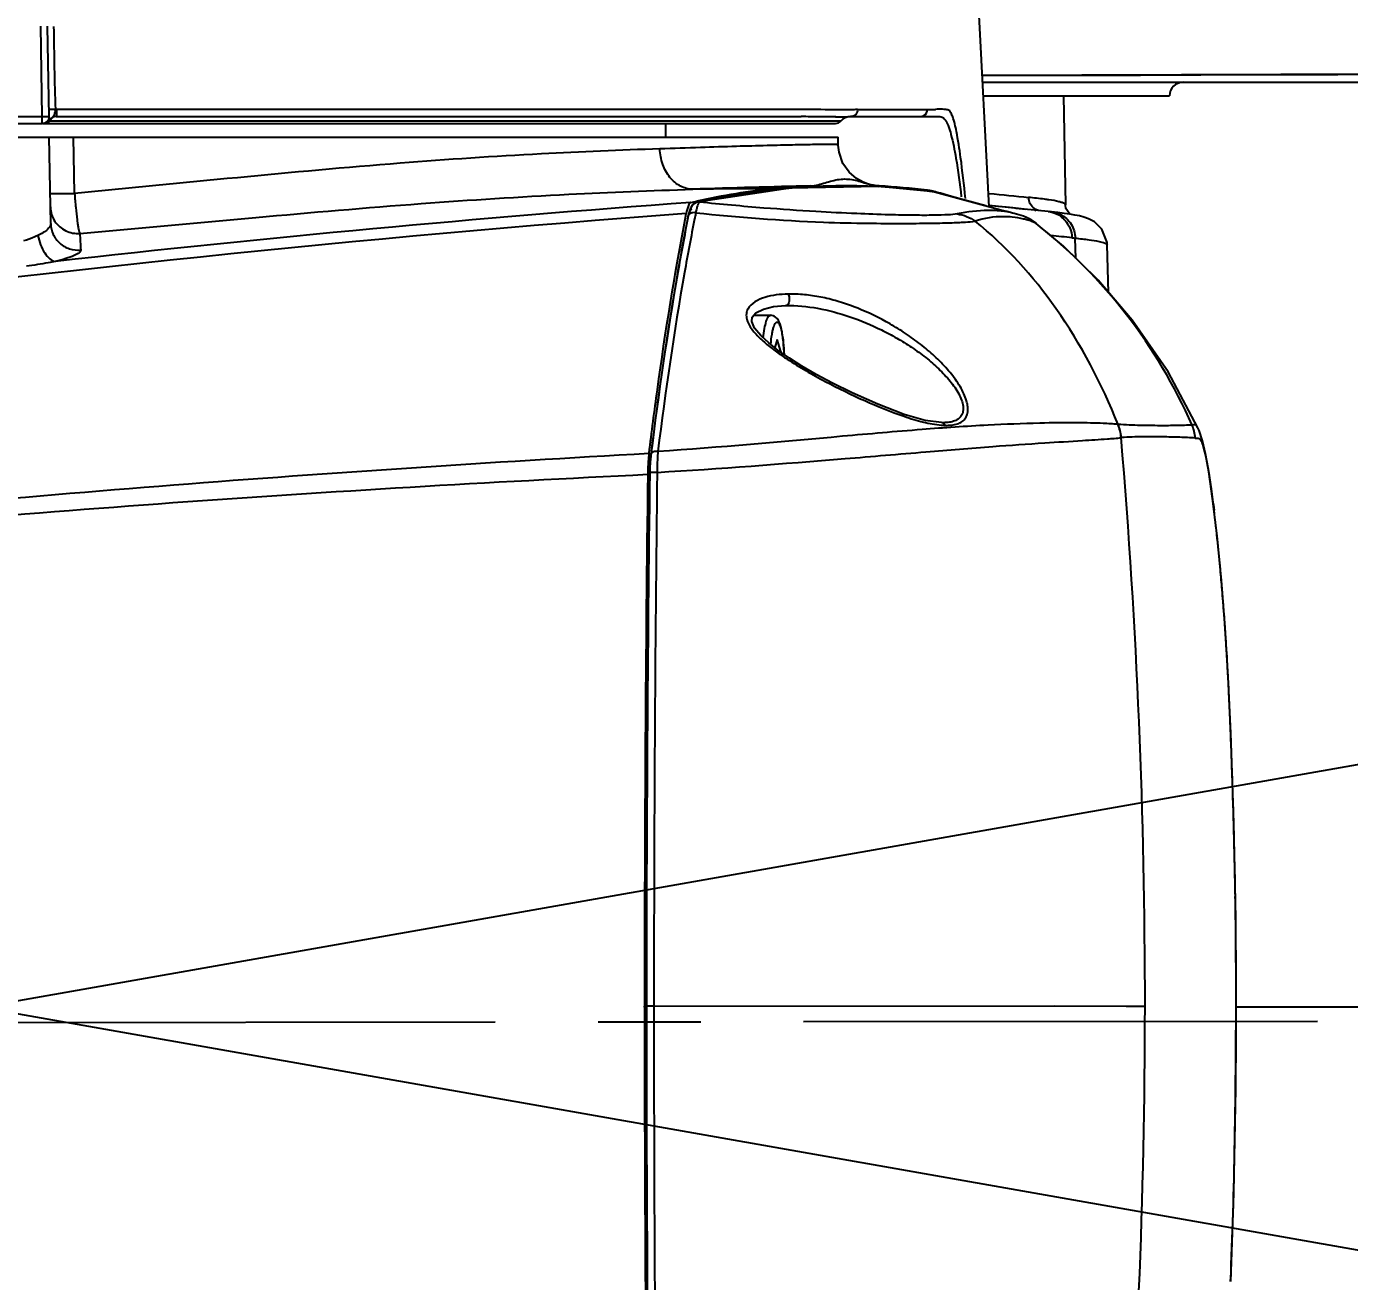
# Model space of a CAD drawing. Header units: millimetres. Extents: x 5828 to 6704, y 123 to 421.
# Drawn here: x 6580.433 to 6585.261, y 235.25 to 239.829 of the extents above; entities that cross this region are included whole.
import ezdxf

# ---------------------------------------------------------------- set-up
doc = ezdxf.new("R2010")
doc.units = ezdxf.units.MM
doc.linetypes.add('CENTER', pattern=[0.6, 0.375, -0.075, 0.075, -0.075])
for name, color, linetype in [('中心线', 7, 'Continuous'), ('外形图', 7, 'Continuous'), ('尺寸标注', 7, 'Continuous'), ('运动范围', 7, 'Continuous')]:
    doc.layers.add(name, color=color, linetype=linetype)
doc.styles.add('微软雅黑', font='msyh.ttc', dxfattribs={"height": 1.5})
doc.dimstyles.new('尺寸标注_1_20比例', dxfattribs={"dimtxt": 1.5, "dimasz": 1.25, "dimexe": 0.5, "dimexo": 0.4, "dimgap": 0.5, "dimtad": 1, "dimdec": 1, "dimlfac": 20, "dimdsep": 46, "dimtxsty": '微软雅黑', "dimcen": 0.09, "dimadec": 0, "dimazin": 0, "dimtp": 0.01, "dimtm": 0.01, "dimtfac": 1, "dimtdec": 1, "dimtofl": 0, "dimtmove": 0, "dimatfit": 3, "dimfxl": 1, "dimtolj": 1, "dimarcsym": 0})

# ---------------------------------------------------------------- blocks, each defined once
blk = doc.blocks.new('*D1116')
at = {"layer": 'Defpoints', "color": 0}
for p in [(6584.311, 246.3126), (6624.6766, 244.0809), (6580.2667, 236.2503), (6631.9232, 236.2503), (6532.269, 236.1435)]:
    blk.add_point(p, dxfattribs=at)
at = {"layer": '尺寸标注', "color": 0, "lineweight": -2}
blk.add_arc((6579.9508, 236.1946), 11.0175, 16.50404, 173.55736, dxfattribs=at)
at = {"layer": '尺寸标注', "color": 0}
for points in [[(6590.3116, 239.2767), (6590.7172, 239.3722), (6590.8009, 238.1077)], [(6568.7949, 237.4424), (6569.2109, 237.4192), (6568.9333, 236.1828)]]:
    blk.add_solid(points, dxfattribs=at)
at = {"layer": '尺寸标注', "color": 0, "insert": (6578.8726, 248.4438), "char_height": 1.5, "attachment_point": 5, "rotation": 5.0307, "style": '微软雅黑'}
blk.add_mtext('\\A1;-\\A1;170%%d', dxfattribs=at)
blk = doc.blocks.new('*D1117')
at = {"layer": 'Defpoints', "color": 0}
for p in [(6580.2667, 236.2503), (6631.9232, 236.2503), (6532.269, 236.1435), (6624.6766, 228.4196), (6574.1823, 226.4549)]:
    blk.add_point(p, dxfattribs=at)
at = {"layer": '尺寸标注', "color": 0, "lineweight": -2}
blk.add_arc((6580.5787, 236.1952), 11.6528, 186.21047, 343.85092, dxfattribs=at)
at = {"layer": '尺寸标注', "color": 0}
for points in [[(6569.2023, 234.946), (6568.7862, 234.9232), (6568.9259, 236.1828)], [(6591.9747, 232.907), (6591.5688, 233.0013), (6592.0545, 234.1718)]]:
    blk.add_solid(points, dxfattribs=at)
at = {"layer": '尺寸标注', "color": 0, "insert": (6579.6801, 225.8605), "char_height": 1.5, "attachment_point": 5, "rotation": 355.0307, "style": '微软雅黑'}
blk.add_mtext('\\A1;+\\A1;170%%d', dxfattribs=at)

msp = doc.modelspace()

# ---------------------------------------------------------------- linework, layer by layer
at = {"layer": '中心线', "linetype": 'CENTER', "ltscale": 5}
msp.add_line((6532.269, 236.1435), (6631.9232, 236.2503), dxfattribs=at)
at = {"layer": '外形图', "color": 7, "linetype": 'Continuous'}
for p, q in [((6583.9463, 239.1707), (6583.8915, 240.226)), ((6580.4912, 239.5007), (6580.4855, 239.8296)), ((6580.5162, 239.5007), (6580.5105, 239.8296)), ((6583.9221, 239.651), (6585.6683, 239.6566)), ((6585.219, 239.6541), (6585.5099, 239.6555)), ((6583.9227, 239.6253), (6585.6442, 239.6253)), ((6583.9253, 239.5753), (6584.6042, 239.5753)), ((6584.2175, 239.5753), (6584.2245, 239.178)), ((6582.6561, 239.5263), (6580.8946, 239.5263)), ((6583.4663, 239.5263), (6583.732, 239.5264)), ((6577.1477, 239.4753), (6580.4912, 239.4753)), ((6580.3667, 239.5007), (6580.4912, 239.5007)), ((6580.4912, 239.4753), (6580.4912, 239.5007)), ((6580.493, 239.4753), (6583.3858, 239.4753)), ((6583.4044, 239.4836), (6580.517, 239.4836)), ((6580.5417, 239.5003), (6583.1082, 239.5001)), ((6582.6489, 239.5003), (6583.2603, 239.4999)), ((6582.7667, 239.4253), (6582.7667, 239.4753)), ((6583.3859, 239.4991), (6583.3872, 239.4991)), ((6583.3864, 239.4991), (6583.3872, 239.4991)), ((6583.4417, 239.5003), (6583.6981, 239.5003)), ((6583.6955, 239.5003), (6583.7482, 239.5005)), ((6583.7354, 239.5004), (6583.7466, 239.5005)), ((6583.7354, 239.5002), (6583.7465, 239.4999)), ((6583.7465, 239.4999), (6583.7481, 239.4999)), ((6583.7466, 239.5005), (6583.7518, 239.5004)), ((6583.7481, 239.4999), (6583.7517, 239.4999)), ((6577.1382, 239.4253), (6583.3952, 239.4253)), ((6580.5218, 239.1095), (6580.5162, 239.4253)), ((6580.6089, 239.2199), (6580.6054, 239.4253)), ((6583.3957, 239.396), (6583.3952, 239.4253)), ((6583.5024, 239.246), (6583.4793, 239.2466)), ((6583.5338, 239.2447), (6583.4793, 239.2466)), ((6583.5028, 239.2557), (6583.5171, 239.2513)), ((6583.5338, 239.2447), (6583.5168, 239.2455)), ((6583.544, 239.2442), (6583.5338, 239.2447)), ((6583.5522, 239.2438), (6583.5338, 239.2447)), ((6583.7449, 239.2251), (6583.5437, 239.2445)), ((6583.7197, 239.2286), (6583.7047, 239.2304)), ((6583.7199, 239.2283), (6583.7047, 239.2304)), ((6583.7199, 239.2286), (6583.7197, 239.2286)), ((6583.7449, 239.225), (6583.7396, 239.2258)), ((6583.7473, 239.2246), (6583.7396, 239.2256)), ((6583.7473, 239.2246), (6583.7449, 239.2251)), ((6583.7473, 239.2246), (6583.7449, 239.225)), ((6583.769, 239.2202), (6583.7473, 239.2246)), ((6583.989, 239.1591), (6583.7473, 239.2246)), ((6582.8578, 239.1869), (6582.8797, 239.1917)), ((6582.8578, 239.1869), (6582.8797, 239.1914)), ((6582.8805, 239.1876), (6582.8804, 239.1876)), ((6582.8887, 239.188), (6582.8805, 239.1876)), ((6582.9059, 239.1917), (6582.8887, 239.188)), ((6582.9059, 239.1915), (6582.8887, 239.188)), ((6583.7806, 239.2171), (6583.769, 239.2202)), ((6584.0622, 239.1636), (6583.946, 239.1756)), ((6584.2245, 239.177), (6584.2245, 239.178)), ((6582.8391, 239.1374), (6582.8408, 239.147)), ((6582.8391, 239.1377), (6582.8408, 239.147)), ((6582.8472, 239.136), (6582.8463, 239.1313)), ((6582.8472, 239.136), (6582.8463, 239.1315)), ((6582.8497, 239.1474), (6582.8471, 239.1359)), ((6582.8563, 239.1662), (6582.8497, 239.1474)), ((6582.8723, 239.1318), (6582.8714, 239.1274)), ((6582.8724, 239.1311), (6582.8715, 239.1266)), ((6584.0324, 239.1666), (6583.9959, 239.1703)), ((6584.0306, 239.1332), (6584.0303, 239.1332)), ((6584.0306, 239.1332), (6584.0303, 239.1332)), ((6584.043, 239.1655), (6584.0801, 239.1618)), ((6584.161, 239.1537), (6584.0622, 239.1636)), ((6584.071, 239.1363), (6584.071, 239.1363)), ((6584.0739, 239.1352), (6584.071, 239.1363)), ((6584.0719, 239.126), (6584.0718, 239.126)), ((6584.0721, 239.1261), (6584.072, 239.1261)), ((6584.0864, 239.1611), (6584.0733, 239.1624)), ((6584.0741, 239.1352), (6584.0739, 239.1352)), ((6584.1145, 239.1583), (6584.1178, 239.158)), ((6584.1613, 239.1537), (6584.1652, 239.1533)), ((6584.1731, 239.1524), (6584.1738, 239.1524)), ((6584.1963, 239.1499), (6584.1738, 239.1524)), ((6584.1125, 239.1134), (6584.1122, 239.1135)), ((6584.1125, 239.1134), (6584.1122, 239.1135)), ((6584.118, 239.1102), (6584.1182, 239.11)), ((6584.118, 239.1102), (6584.1182, 239.11)), ((6584.1182, 239.11), (6584.1183, 239.11)), ((6584.2627, 238.9828), (6584.2601, 239.0567)), ((6584.2622, 238.9828), (6584.2601, 239.0567)), ((6584.3815, 238.8585), (6584.3767, 239.0324)), ((6584.3767, 239.0324), (6584.3767, 239.0323)), ((6583.2031, 238.8106), (6583.2047, 238.8106)), ((6583.087, 238.7753), (6583.1477, 238.7753)), ((6583.1723, 238.6869), (6583.1635, 238.6573)), ((6583.1854, 238.6436), (6583.1723, 238.6869)), ((6583.2171, 238.6189), (6583.1767, 238.647)), ((6583.1816, 238.6436), (6583.1854, 238.6436)), ((6583.1854, 238.6436), (6583.1854, 238.6409)), ((6583.7727, 238.3834), (6583.7718, 238.3834)), ((6584.4165, 238.3768), (6584.4156, 238.3768)), ((6584.7078, 238.3641), (6584.7078, 238.3641)), ((6584.4285, 238.3292), (6584.4277, 238.3291)), ((6582.7114, 238.267), (6582.7096, 238.2501)), ((6582.7114, 238.267), (6582.7114, 238.267)), ((6582.7072, 238.2006), (6582.7072, 238.2006)), ((6584.8276, 237.2505), (6584.8277, 237.2505)), ((6582.6885, 236.2503), (6582.6885, 236.2551)), ((6582.7227, 236.2551), (6582.6952, 236.2551)), ((6584.5149, 236.2535), (6582.7227, 236.2551)), ((6584.8476, 236.2502), (6584.8478, 236.2502)), ((6586.4641, 236.2503), (6584.8478, 236.2503))]:
    msp.add_line(p, q, dxfattribs=at)
for points in [[(6583.9213, 239.651), (6584.2431, 239.6512), (6584.4988, 239.6515), (6584.7191, 239.6521), (6585.219, 239.6541)], [(6583.5028, 239.2551), (6583.4866, 239.2609), (6583.4621, 239.2742), (6583.4356, 239.2967), (6583.4126, 239.3294), (6583.3984, 239.3701), (6583.3957, 239.396)], [(6583.5437, 239.2445), (6583.2195, 239.2393), (6582.8804, 239.1876)], [(6582.8802, 239.1875), (6582.8773, 239.1867), (6582.8649, 239.1788), (6582.8563, 239.1662)], [(6583.934, 239.174), (6583.8569, 239.1953), (6583.8001, 239.2114), (6583.7807, 239.2171)], [(6584.2403, 239.144), (6584.2265, 239.1651), (6584.2245, 239.177)], [(6584.0313, 239.1482), (6584.0235, 239.1501), (6584.0102, 239.1534), (6583.989, 239.1591)], [(6584.071, 239.1363), (6584.0378, 239.1466), (6584.031, 239.1482)], [(6584.1183, 239.11), (6584.0944, 239.1258), (6584.0741, 239.1352)], [(6584.3771, 239.0323), (6584.3764, 239.0408), (6584.3573, 239.0894), (6584.3301, 239.1156), (6584.3088, 239.127), (6584.2918, 239.1331), (6584.2759, 239.1374), (6584.2591, 239.1408), (6584.2406, 239.144), (6584.2197, 239.147), (6584.1963, 239.1499)], [(6584.7078, 238.3641), (6584.5989, 238.5683), (6584.4682, 238.7569), (6584.3435, 238.9031), (6584.2174, 239.0268), (6584.1182, 239.11)], [(6583.1767, 238.647), (6583.1416, 238.6744), (6583.1124, 238.7016), (6583.0904, 238.7285), (6583.0796, 238.7526), (6583.081, 238.7686), (6583.0949, 238.7839), (6583.1224, 238.7976)], [(6583.1224, 238.7976), (6583.1592, 238.8067), (6583.2031, 238.8106)], [(6583.7718, 238.3834), (6583.7128, 238.3916), (6583.6356, 238.4136), (6583.5395, 238.4503), (6583.4463, 238.4921), (6583.3745, 238.5278), (6583.3153, 238.5596), (6583.2631, 238.5899), (6583.2171, 238.6189)], [(6584.4165, 238.3767), (6584.4162, 238.3768), (6584.4159, 238.3768), (6584.4156, 238.3769)], [(6584.8277, 237.2505), (6584.8182, 237.4565), (6584.8073, 237.6356), (6584.7938, 237.8072), (6584.778, 237.9701), (6584.7617, 238.1064), (6584.7473, 238.204), (6584.7353, 238.2701), (6584.7242, 238.3171), (6584.712, 238.3542), (6584.7078, 238.3641)], [(6582.7096, 238.2501), (6582.7075, 238.2152), (6582.7072, 238.2006)], [(6584.8478, 236.2502), (6584.8457, 236.5757), (6584.8387, 236.9237), (6584.8277, 237.2505)], [(6584.5149, 236.2535), (6584.4461, 236.2538), (6584.1836, 236.2543)], [(6584.8275, 235.2499), (6584.8384, 235.5726), (6584.8456, 235.9214), (6584.8478, 236.2502)]]:
    msp.add_lwpolyline(points, dxfattribs=at)
for centre, radius, start, end in [((6584.6542, 239.5753), 0.05, 90, 180), ((6583.7294, 243.2738), 3.7474, 270.0396, 270.3141), ((6580.4912, 239.5003), 0.025, 269.621, 1), ((6580.4984, 239.5003), 0.025, 270.0015, 328.0721), ((6580.5417, 239.4753), 0.025, 90.0572, 151.9362), ((6583.2014, 215.3521), 24.1478, 89.70204, 89.86012), ((6583.2749, 230.3184), 9.1814, 89.54403, 89.67511), ((6583.2685, 229.7847), 9.7151, 89.30502, 89.53151), ((6583.3858, 239.5003), 0.025, 270, 318.1897), ((6583.4417, 239.4503), 0.05, 90, 138.1897), ((6583.4417, 239.434), 0.0662, 90.0546, 91.4893), ((6583.5666, 170.2953), 68.9433, 90.334053, 90.583116), ((6584.7056, 182.3653), 56.8995, 91.41965, 91.85379), ((6583.4272, 236.6872), 2.5637, 95.8789, 102.3325), ((6583.4301, 236.7594), 2.4882, 95.1276, 102.1609), ((6583.4169, 236.7708), 2.4795, 92.7975, 95.8407), ((6583.4235, 236.8234), 2.4239, 94.5318, 95.1084), ((6583.4241, 236.8147), 2.4326, 88.7009, 94.5294), ((6583.4141, 236.763), 2.4873, 82.9367, 87.0044), ((6583.6298, 238.5049), 0.7293, 81.3356, 82.9042), ((6583.6966, 239.0418), 0.1911, 78.1335, 82.9458), ((6583.6974, 239.0456), 0.1872, 75.4856, 78.1192), ((6583.6971, 239.045), 0.1879, 68.0492, 75.4657), ((6587.2514, 179.3404), 60.0076, 94.198792, 96.423103), ((6589.8732, 296.2291), 57.3163, 264.065077, 264.209155), ((6587.7227, 174.8677), 64.4644, 94.343162, 100.668847), ((6582.8614, 239.1329), 0.0146, 147.6509, 153.7611), ((6591.2648, 237.455), 8.5584, 168.58291, 168.70111), ((6583.9508, 238.8043), 0.3533, 81.3714, 86.0368), ((6583.9541, 238.828), 0.3294, 76.4925, 81.3238), ((6583.997, 238.8117), 0.3232, 76.5983, 84.0558), ((6584.02, 238.9955), 0.1497, 68.904, 70.0928), ((6584.0201, 238.9957), 0.1495, 59.6403, 68.9034), ((6584.0201, 238.9949), 0.1503, 52.0648, 68.9465), ((6584.02, 238.9955), 0.1498, 52.0437, 59.6354), ((6583.9705, 237.2465), 1.9167, 84.0548, 84.1692), ((6583.9812, 237.3491), 1.8135, 83.9381, 84.0548), ((6584.0029, 238.8357), 0.2986, 68.5534, 71.7264), ((6582.9598, 237.6343), 1.8752, 51.8707, 52.0727), ((6582.9351, 237.6069), 1.9121, 23.6609, 51.795), ((6606.5258, 240.4097), 25.9323, 182.95299, 183.08673), ((6583.6165, 239.2582), 0.7608, 232.1314, 234.1145), ((6583.7669, 239.467), 1.0182, 234.1432, 236.7773), ((6583.814, 238.8228), 0.4503, 264.5654, 266.3973), ((6584.2767, 238.3162), 0.1516, 4.9071, 23.6212), ((6584.2776, 238.3163), 0.1515, 4.8681, 23.5), ((6584.5478, 238.3141), 0.1511, 4.8381, 23.4396), ((6559.8215, 236.2559), 24.6934, 359.99451, 4.8162), ((6583.5202, 238.1852), 0.8199, 177.4235, 178.9046), ((6583.4126, 238.1905), 0.7122, 175.3711, 177.4613), ((6742.5995, 236.2544), 159.911, 179.304671, 179.999742), ((6742.9017, 236.2387), 160.2065, 179.298319, 179.994152), ((6742.9098, 236.2385), 160.2142, 179.298412, 179.994097), ((6583.5434, 238.1846), 0.8431, 178.8961, 179.2997), ((6749.2585, 236.2009), 166.5358, 179.311489, 179.981348), ((6579.8344, 237.4455), 4.9709, 6.9966, 7.1542), ((6578.849, 237.3264), 5.9635, 5.81849, 6.97947), ((6576.8674, 237.1188), 7.956, 5.18263, 5.85876), ((6575.4092, 236.9835), 9.4204, 4.75555, 5.20111), ((6574.9431, 236.9443), 9.8882, 4.2278, 4.7584), ((6574.9541, 236.9451), 9.8772, 3.79143, 4.22746), ((6574.4438, 236.9115), 10.3886, 3.17634, 3.79037), ((6572.1678, 236.7836), 12.6682, 2.82532, 3.18344), ((6568.7179, 236.6135), 16.1222, 2.46111, 2.82472), ((6565.9919, 236.4946), 18.8508, 2.29822, 2.46649), ((6559.2148, 236.2217), 25.6334, 2.07765, 2.30018), ((6560.0622, 236.2521), 24.7855, 1.66324, 2.07857), ((6560.2855, 236.2593), 24.562, 1.35247, 1.66161), ((6560.0241, 236.2531), 24.8236, 0.92699, 1.35235), ((6559.8527, 236.2503), 24.995, 0.64131, 0.92724), ((6559.9434, 236.251), 24.9043, 0.27014, 0.64196), ((6560.3256, 236.2529), 24.5221, 359.99373, 0.26992), ((6741.146, 236.2374), 158.4575, 179.995342, 180.69718), ((6743.0432, 236.2354), 160.3481, 179.992963, 180.688212), ((6743.0049, 236.2353), 160.3094, 179.992948, 180.688277), ((6747.1143, 236.2582), 164.3916, 180.001101, 180.679728), ((6559.8215, 236.2568), 24.6934, 355.17063, 359.99233), ((6559.9873, 236.2547), 24.8604, 357.68356, 359.98962)]:
    msp.add_arc(centre, radius, start, end, dxfattribs=at)
for points in [[(6580.5402, 239.5261), (6580.5363, 239.627), (6580.5352, 239.7279), (6580.5335, 239.8288)], [(6580.5278, 239.527), (6580.532, 239.5269), (6580.5363, 239.5267), (6580.5405, 239.5271)], [(6580.536, 239.5069), (6580.5374, 239.5105), (6580.5376, 239.5145), (6580.5382, 239.5182)], [(6580.5382, 239.5182), (6580.5386, 239.5209), (6580.5393, 239.5236), (6580.5402, 239.5262)], [(6583.6953, 239.5003), (6583.704, 239.5002), (6583.7137, 239.5059), (6583.7177, 239.5136)], [(6583.7177, 239.5136), (6583.7197, 239.5175), (6583.7207, 239.522), (6583.7205, 239.5264)], [(6580.5313, 239.5002), (6580.5333, 239.5021), (6580.5351, 239.5044), (6580.536, 239.5069)], [(6583.4365, 239.5001), (6583.4376, 239.5002), (6583.4388, 239.5002), (6583.44, 239.5003)], [(6583.5442, 239.2469), (6583.535, 239.2474), (6583.526, 239.2491), (6583.5171, 239.2513)], [(6583.9883, 239.1711), (6583.9742, 239.1726), (6583.96, 239.174), (6583.9459, 239.1755)], [(6584.096, 239.182), (6584.0923, 239.1891), (6584.0902, 239.1972), (6584.0901, 239.2052)], [(6584.1116, 239.1644), (6584.1051, 239.1688), (6584.0996, 239.175), (6584.096, 239.182)], [(6580.5207, 239.1707), (6580.521, 239.1522), (6580.527, 239.1332), (6580.5372, 239.1179)], [(6582.8483, 239.1394), (6582.8478, 239.1383), (6582.8474, 239.1371), (6582.8472, 239.1359)], [(6582.8757, 239.1491), (6582.872, 239.1499), (6582.868, 239.1501), (6582.8642, 239.1495)], [(6583.8298, 239.145), (6583.853, 239.1415), (6583.8759, 239.1322), (6583.8949, 239.1185)], [(6584.0733, 239.1624), (6584.0596, 239.1638), (6584.046, 239.1652), (6584.0324, 239.1666)], [(6584.1334, 239.1564), (6584.1257, 239.1572), (6584.118, 239.16), (6584.1116, 239.1644)], [(6584.161, 239.1537), (6584.1724, 239.1526), (6584.1838, 239.1493), (6584.1941, 239.1442)], [(6584.1738, 239.1524), (6584.185, 239.1512), (6584.1961, 239.1479), (6584.2062, 239.1429)], [(6584.1125, 239.1134), (6584.1144, 239.1127), (6584.1163, 239.1115), (6584.118, 239.1102)], [(6584.2408, 239.0937), (6584.2454, 239.0824), (6584.2481, 239.0701), (6584.2484, 239.0579)], [(6584.2484, 239.0579), (6584.2226, 239.0606), (6584.1968, 239.0631), (6584.1709, 239.0657)], [(6584.2481, 239.0579), (6584.2522, 239.0577), (6584.2563, 239.0569), (6584.2605, 239.0567)], [(6582.7124, 238.2701), (6582.7119, 238.2692), (6582.7115, 238.2681), (6582.7114, 238.267)]]:
    msp.add_open_spline(points, degree=3, dxfattribs=at)
for points, knots in [([(6580.5158, 239.5277), (6580.5158, 239.5274), (6580.5174, 239.5275), (6580.5193, 239.5271), (6580.5233, 239.5271), (6580.5262, 239.527), (6580.5278, 239.527)], [0, 0, 0, 0, 0.072313, 0.271171, 0.586784, 1, 1, 1, 1]), ([(6580.896, 239.5263), (6580.8666, 239.5263), (6580.7479, 239.5263), (6580.6293, 239.5262), (6580.5402, 239.5261)], [0, 0, 0, 0, 0.248515, 1, 1, 1, 1]), ([(6580.5402, 239.5262), (6580.5412, 239.5242), (6580.5436, 239.5171), (6580.5436, 239.5094), (6580.5428, 239.5042)], [0, 0, 0, 0, 0.291778, 1, 1, 1, 1]), ([(6583.3814, 239.5248), (6583.2928, 239.5259), (6583.051, 239.5261), (6582.8092, 239.5263), (6582.6561, 239.5263)], [0, 0, 0, 0, 0.366605, 1, 1, 1, 1]), ([(6583.4356, 239.5245), (6583.4319, 239.5244), (6583.4139, 239.5243), (6583.3958, 239.5247), (6583.3814, 239.5248)], [0, 0, 0, 0, 0.204161, 1, 1, 1, 1]), ([(6583.4663, 239.5263), (6583.4639, 239.526), (6583.4537, 239.525), (6583.4434, 239.5246), (6583.4356, 239.5245)], [0, 0, 0, 0, 0.240676, 1, 1, 1, 1]), ([(6583.4665, 239.5263), (6583.4668, 239.52), (6583.4621, 239.5062), (6583.4485, 239.5004), (6583.4416, 239.5003)], [0, 0, 0, 0, 0.476927, 1, 1, 1, 1]), ([(6583.8595, 239.2016), (6583.8544, 239.2514), (6583.8454, 239.3332), (6583.8301, 239.4324), (6583.8181, 239.4876), (6583.8081, 239.5125), (6583.8008, 239.5239), (6583.7884, 239.5255), (6583.7718, 239.5272), (6583.7587, 239.5265), (6583.7499, 239.5265)], [0, 0, 0, 0, 0.396246, 0.650121, 0.796745, 0.838864, 0.86503, 0.897884, 0.930539, 1, 1, 1, 1]), ([(6580.4912, 239.5007), (6580.4934, 239.5007), (6580.5006, 239.5008), (6580.5078, 239.5009), (6580.5129, 239.5009)], [0, 0, 0, 0, 0.297749, 1, 1, 1, 1]), ([(6580.5129, 239.5009), (6580.5134, 239.5009), (6580.5142, 239.5008), (6580.5151, 239.5008), (6580.5154, 239.5008)], [0, 0, 0, 0, 0.580791, 1, 1, 1, 1]), ([(6580.5154, 239.5008), (6580.5156, 239.5008), (6580.5158, 239.5007), (6580.5162, 239.5008), (6580.5162, 239.5007)], [0, 0, 0, 0, 0.741298, 1, 1, 1, 1]), ([(6580.5196, 239.487), (6580.5197, 239.4876), (6580.5194, 239.4907), (6580.5181, 239.4937), (6580.5173, 239.4961)], [0, 0, 0, 0, 0.173013, 1, 1, 1, 1]), ([(6580.5196, 239.487), (6580.5217, 239.4911), (6580.5258, 239.4955), (6580.5303, 239.4993), (6580.5313, 239.5002)], [0, 0, 0, 0, 0.76851, 1, 1, 1, 1]), ([(6580.5428, 239.5042), (6580.5427, 239.5032), (6580.5425, 239.5022), (6580.5421, 239.5003), (6580.5417, 239.5003)], [0, 0, 0, 0, 0.711351, 1, 1, 1, 1]), ([(6583.3872, 239.4991), (6583.3925, 239.499), (6583.4089, 239.4988), (6583.4254, 239.4995), (6583.4365, 239.5001)], [0, 0, 0, 0, 0.323166, 1, 1, 1, 1]), ([(6583.6982, 239.5003), (6583.7015, 239.5003), (6583.7139, 239.5003), (6583.7263, 239.5004), (6583.7354, 239.5002)], [0, 0, 0, 0, 0.268114, 1, 1, 1, 1]), ([(6583.7517, 239.4999), (6583.7536, 239.5), (6583.7612, 239.5003), (6583.7694, 239.5005), (6583.7746, 239.498)], [0, 0, 0, 0, 0.241025, 1, 1, 1, 1]), ([(6583.7746, 239.498), (6583.7814, 239.4948), (6583.7905, 239.4825), (6583.7994, 239.4609), (6583.8125, 239.4167), (6583.8288, 239.3314), (6583.8391, 239.2547), (6583.8446, 239.2074)], [0, 0, 0, 0, 0.073837, 0.13995, 0.234444, 0.528212, 1, 1, 1, 1]), ([(6582.7447, 239.3824), (6582.6004, 239.3775), (6582.2844, 239.3644), (6581.5718, 239.3167), (6581.005, 239.2571), (6580.6089, 239.2199)], [0, 0, 0, 0, 0.202086, 0.44282, 1, 1, 1, 1]), ([(6583.3957, 239.3965), (6583.3957, 239.3968), (6583.3944, 239.3971), (6583.3927, 239.3974), (6583.3892, 239.3977), (6583.3847, 239.3979), (6583.3787, 239.3981), (6583.3682, 239.3983), (6583.3518, 239.3983), (6583.3282, 239.3981), (6583.2995, 239.3977), (6583.2656, 239.3971), (6583.2267, 239.3963), (6583.1828, 239.3954), (6583.1146, 239.3937), (6583.0174, 239.391), (6582.8871, 239.3871), (6582.7941, 239.384), (6582.7447, 239.3824)], [0, 0, 0, 0, 0.001215, 0.004315, 0.009405, 0.016501, 0.025605, 0.03672, 0.064966, 0.101195, 0.145346, 0.197352, 0.257123, 0.324551, 0.399525, 0.571608, 0.772265, 1, 1, 1, 1]), ([(6582.865, 239.235), (6582.8495, 239.2351), (6582.817, 239.2436), (6582.7778, 239.2773), (6582.7518, 239.3258), (6582.7452, 239.3632), (6582.7447, 239.3824)], [0, 0, 0, 0, 0.22276, 0.462734, 0.724348, 1, 1, 1, 1]), ([(6583.2959, 239.2473), (6583.3136, 239.2482), (6583.3478, 239.2586), (6583.3901, 239.2713), (6583.4253, 239.2731), (6583.4603, 239.2687), (6583.4856, 239.2601), (6583.5028, 239.2551)], [0, 0, 0, 0, 0.249964, 0.50136, 0.62374, 0.746816, 1, 1, 1, 1]), ([(6580.6279, 239.0737), (6580.8421, 239.0929), (6581.2571, 239.1316), (6581.8517, 239.1831), (6582.3834, 239.2171), (6582.7141, 239.2302), (6582.8649, 239.235)], [0, 0, 0, 0, 0.287551, 0.557407, 0.798206, 1, 1, 1, 1]), ([(6583.7047, 239.2304), (6583.692, 239.2318), (6583.6412, 239.2371), (6583.5904, 239.2417), (6583.5522, 239.2438)], [0, 0, 0, 0, 0.250978, 1, 1, 1, 1]), ([(6580.5198, 239.2199), (6580.5198, 239.2197), (6580.5207, 239.2198), (6580.5217, 239.2195), (6580.5239, 239.2195), (6580.5267, 239.2194), (6580.5303, 239.2194), (6580.5366, 239.2193), (6580.5462, 239.2193), (6580.5594, 239.2193), (6580.5746, 239.2194), (6580.5913, 239.2196), (6580.6029, 239.2198), (6580.6089, 239.2199)], [0, 0, 0, 0, 0.004967, 0.019064, 0.042276, 0.074468, 0.115439, 0.164785, 0.286812, 0.43667, 0.609515, 0.799766, 1, 1, 1, 1]), ([(6580.6089, 239.2199), (6580.6101, 239.2026), (6580.6126, 239.1702), (6580.6167, 239.1318), (6580.6204, 239.1059), (6580.6228, 239.0914), (6580.6252, 239.0811), (6580.6268, 239.0755), (6580.6279, 239.0737)], [0, 0, 0, 0, 0.352078, 0.659292, 0.784012, 0.884114, 0.956686, 1, 1, 1, 1]), ([(6582.8578, 239.1869), (6582.856, 239.1865), (6582.8521, 239.1827), (6582.8457, 239.1695), (6582.8427, 239.1567), (6582.8408, 239.147)], [0, 0, 0, 0, 0.129541, 0.334944, 1, 1, 1, 1]), ([(6582.8839, 239.1819), (6582.8836, 239.1811), (6582.882, 239.1772), (6582.8808, 239.1731), (6582.88, 239.1699)], [0, 0, 0, 0, 0.20721, 1, 1, 1, 1]), ([(6582.8887, 239.188), (6582.8882, 239.1878), (6582.886, 239.1863), (6582.8848, 239.1838), (6582.8839, 239.1819)], [0, 0, 0, 0, 0.173692, 1, 1, 1, 1]), ([(6583.8298, 239.145), (6583.819, 239.143), (6583.7906, 239.141), (6583.7385, 239.1396), (6583.6666, 239.1398), (6583.5726, 239.1417), (6583.4526, 239.1461), (6583.3004, 239.1539), (6583.1088, 239.1669), (6582.9671, 239.1799), (6582.8887, 239.188)], [0, 0, 0, 0, 0.035136, 0.090247, 0.165741, 0.263971, 0.389265, 0.547573, 0.748998, 1, 1, 1, 1]), ([(6584.1645, 239.1963), (6584.1592, 239.1971), (6584.1345, 239.2006), (6584.1097, 239.2033), (6584.0901, 239.2052)], [0, 0, 0, 0, 0.213731, 1, 1, 1, 1]), ([(6584.2094, 239.1872), (6584.2066, 239.1881), (6584.1918, 239.192), (6584.1767, 239.1945), (6584.1645, 239.1963)], [0, 0, 0, 0, 0.190793, 1, 1, 1, 1]), ([(6584.2245, 239.178), (6584.2244, 239.18), (6584.2186, 239.1845), (6584.2133, 239.186), (6584.2094, 239.1872)], [0, 0, 0, 0, 0.329182, 1, 1, 1, 1]), ([(6582.7051, 238.2719), (6582.7147, 238.3491), (6582.7527, 238.6387), (6582.7987, 238.9273), (6582.8391, 239.1377)], [0, 0, 0, 0, 0.26631, 1, 1, 1, 1]), ([(6582.8463, 239.1315), (6582.8333, 239.065), (6582.7807, 238.7781), (6582.739, 238.4893), (6582.7114, 238.267)], [0, 0, 0, 0, 0.232125, 1, 1, 1, 1]), ([(6582.8471, 239.1312), (6582.8341, 239.0648), (6582.7813, 238.778), (6582.7396, 238.4893), (6582.712, 238.267)], [0, 0, 0, 0, 0.231921, 1, 1, 1, 1]), ([(6582.8714, 239.1274), (6582.8584, 239.0621), (6582.8056, 238.7803), (6582.7645, 238.4965), (6582.7375, 238.2782)], [0, 0, 0, 0, 0.232522, 1, 1, 1, 1]), ([(6582.8612, 239.1632), (6582.8579, 239.1624), (6582.8519, 239.152), (6582.8496, 239.1427), (6582.8481, 239.1361)], [0, 0, 0, 0, 0.335339, 1, 1, 1, 1]), ([(6582.8642, 239.1495), (6582.8625, 239.1492), (6582.8568, 239.1479), (6582.8513, 239.1443), (6582.8491, 239.1407)], [0, 0, 0, 0, 0.286807, 1, 1, 1, 1]), ([(6582.8756, 239.1491), (6583.0305, 239.1333), (6583.2398, 239.1161), (6583.4917, 239.1107), (6583.6208, 239.1101), (6583.7211, 239.1107), (6583.7975, 239.1124), (6583.8529, 239.1145), (6583.8832, 239.1168), (6583.8949, 239.1185)], [0, 0, 0, 0, 0.45761, 0.616407, 0.740426, 0.837046, 0.911019, 0.965181, 1, 1, 1, 1]), ([(6582.88, 239.1699), (6582.8796, 239.1684), (6582.8779, 239.1615), (6582.8766, 239.1546), (6582.8757, 239.1491)], [0, 0, 0, 0, 0.219108, 1, 1, 1, 1]), ([(6583.9752, 239.1567), (6583.9643, 239.1575), (6583.9155, 239.1588), (6583.8669, 239.152), (6583.8298, 239.145)], [0, 0, 0, 0, 0.224769, 1, 1, 1, 1]), ([(6584.0303, 239.1332), (6584.0196, 239.1343), (6583.974, 239.1368), (6583.9281, 239.129), (6583.8949, 239.1185)], [0, 0, 0, 0, 0.23657, 1, 1, 1, 1]), ([(6584.0966, 239.1192), (6584.0906, 239.1212), (6584.0824, 239.1235), (6584.0742, 239.1256), (6584.0721, 239.1261)], [0, 0, 0, 0, 0.744883, 1, 1, 1, 1]), ([(6584.1941, 239.1442), (6584.2096, 239.1364), (6584.2279, 239.1198), (6584.2385, 239.0991), (6584.2408, 239.0937)], [0, 0, 0, 0, 0.745985, 1, 1, 1, 1]), ([(6584.2062, 239.1429), (6584.2219, 239.1351), (6584.2495, 239.1101), (6584.2601, 239.0744), (6584.2606, 239.0567)], [0, 0, 0, 0, 0.496447, 1, 1, 1, 1]), ([(6580.5218, 239.1095), (6580.5219, 239.1013), (6580.5112, 239.0885), (6580.494, 239.076), (6580.4819, 239.0695), (6580.4751, 239.0663)], [0, 0, 0, 0, 0.375942, 0.65893, 1, 1, 1, 1]), ([(6580.5218, 239.1095), (6580.522, 239.0961), (6580.5282, 239.0689), (6580.5533, 239.0357), (6580.5896, 239.015), (6580.6175, 239.012), (6580.6311, 239.0133)], [0, 0, 0, 0, 0.248067, 0.497209, 0.748037, 1, 1, 1, 1]), ([(6580.5372, 239.1179), (6580.5468, 239.1034), (6580.5745, 239.0792), (6580.6105, 239.0725), (6580.6279, 239.0737)], [0, 0, 0, 0, 0.498775, 1, 1, 1, 1]), ([(6584.4165, 238.3767), (6584.3571, 238.5252), (6584.2149, 238.7979), (6584.0079, 239.028), (6583.8949, 239.1185)], [0, 0, 0, 0, 0.524863, 1, 1, 1, 1]), ([(6580.4751, 239.0663), (6580.4712, 239.0645), (6580.4544, 239.0566), (6580.4368, 239.0501), (6580.4229, 239.0473)], [0, 0, 0, 0, 0.235355, 1, 1, 1, 1]), ([(6580.4751, 239.0663), (6580.4773, 239.0547), (6580.4835, 239.0324), (6580.498, 239.0033), (6580.5159, 238.9815), (6580.5311, 238.9728), (6580.5384, 238.9713)], [0, 0, 0, 0, 0.298366, 0.576933, 0.813576, 1, 1, 1, 1]), ([(6584.2601, 239.0567), (6584.2769, 239.0549), (6584.3057, 239.0517), (6584.3435, 239.0457), (6584.3638, 239.0412), (6584.3766, 239.0357), (6584.3767, 239.0324)], [0, 0, 0, 0, 0.422478, 0.729938, 0.919308, 1, 1, 1, 1]), ([(6580.6311, 239.0133), (6580.6313, 239.0095), (6580.6258, 239.0034), (6580.617, 238.9977), (6580.601, 238.9898), (6580.5747, 238.9806), (6580.5515, 238.9744), (6580.5384, 238.9713)], [0, 0, 0, 0, 0.109066, 0.197946, 0.312278, 0.613942, 1, 1, 1, 1]), ([(6580.5384, 238.9713), (6580.5299, 238.9697), (6580.495, 238.9632), (6580.46, 238.9577), (6580.4333, 238.9548)], [0, 0, 0, 0, 0.243326, 1, 1, 1, 1]), ([(6583.2129, 238.8527), (6583.1984, 238.8521), (6583.1698, 238.8503), (6583.1285, 238.8417), (6583.0916, 238.8267), (6583.0666, 238.8045), (6583.0591, 238.7804), (6583.0609, 238.7609), (6583.0687, 238.7417), (6583.085, 238.7167), (6583.1122, 238.6881), (6583.1366, 238.6676), (6583.1495, 238.6576)], [0, 0, 0, 0, 0.129052, 0.254035, 0.372644, 0.481721, 0.534976, 0.591098, 0.651862, 0.717058, 0.855352, 1, 1, 1, 1]), ([(6583.2129, 238.8527), (6583.2149, 238.8486), (6583.2169, 238.8396), (6583.2168, 238.8253), (6583.2113, 238.8109), (6583.2047, 238.8106)], [0, 0, 0, 0, 0.29753, 0.57042, 1, 1, 1, 1]), ([(6583.7857, 238.3734), (6583.7936, 238.3735), (6583.8087, 238.3739), (6583.83, 238.3777), (6583.848, 238.3864), (6583.8615, 238.4001), (6583.8686, 238.4188), (6583.8691, 238.4406), (6583.864, 238.4645), (6583.8503, 238.4993), (6583.8235, 238.5428), (6583.7825, 238.592), (6583.7347, 238.6381), (6583.6827, 238.6804), (6583.6276, 238.7185), (6583.552, 238.7633), (6583.4732, 238.8), (6583.3925, 238.8272), (6583.3324, 238.8425), (6583.2724, 238.851), (6583.2326, 238.8526), (6583.2129, 238.8527)], [0, 0, 0, 0, 0.025094, 0.04794, 0.068461, 0.087765, 0.107812, 0.130419, 0.156281, 0.185136, 0.249165, 0.318036, 0.388895, 0.460284, 0.531479, 0.602069, 0.74016, 0.807398, 0.873226, 0.937197, 1, 1, 1, 1]), ([(6583.2047, 238.8106), (6583.2434, 238.8115), (6583.3227, 238.8036), (6583.4396, 238.772), (6583.5351, 238.732), (6583.6093, 238.6925), (6583.6635, 238.6589), (6583.7149, 238.6216), (6583.7623, 238.5807), (6583.8035, 238.537), (6583.8311, 238.498), (6583.8457, 238.4665), (6583.8516, 238.4448), (6583.8519, 238.4248), (6583.8456, 238.4076), (6583.8328, 238.395), (6583.8155, 238.3873), (6583.795, 238.3836), (6583.7804, 238.3832), (6583.7727, 238.3834)], [0, 0, 0, 0, 0.129441, 0.264602, 0.404075, 0.474923, 0.5461, 0.617155, 0.687321, 0.755163, 0.817894, 0.845978, 0.870973, 0.892642, 0.911843, 0.930677, 0.951199, 0.974309, 1, 1, 1, 1]), ([(6583.122, 238.6933), (6583.1232, 238.7047), (6583.126, 238.7249), (6583.131, 238.7481), (6583.1361, 238.7623), (6583.1399, 238.7702), (6583.1446, 238.7753), (6583.1477, 238.7753)], [0, 0, 0, 0, 0.389357, 0.691911, 0.805751, 0.893591, 1, 1, 1, 1]), ([(6583.1982, 238.6325), (6583.1975, 238.6498), (6583.1959, 238.6747), (6583.1917, 238.7059), (6583.1881, 238.7255), (6583.1835, 238.7422), (6583.1774, 238.7572), (6583.1666, 238.7708), (6583.1543, 238.7753), (6583.1477, 238.7753)], [0, 0, 0, 0, 0.319755, 0.459437, 0.581676, 0.686395, 0.778949, 0.878762, 1, 1, 1, 1]), ([(6583.1492, 238.6691), (6583.1503, 238.6814), (6583.1524, 238.6988), (6583.1565, 238.7202), (6583.1598, 238.7323), (6583.1633, 238.7414), (6583.1668, 238.7475), (6583.1715, 238.751), (6583.1766, 238.749), (6583.1802, 238.7436), (6583.1839, 238.7355), (6583.1872, 238.7243), (6583.1915, 238.704), (6583.1955, 238.6732), (6583.1972, 238.6471), (6583.1978, 238.6329)], [0, 0, 0, 0, 0.177016, 0.249664, 0.309643, 0.356096, 0.388976, 0.410759, 0.4305, 0.459403, 0.501508, 0.557278, 0.626063, 0.796958, 1, 1, 1, 1]), ([(6583.2091, 238.6152), (6583.2538, 238.5859), (6583.3469, 238.5326), (6583.4896, 238.4629), (6583.6097, 238.4141), (6583.7035, 238.3847), (6583.7494, 238.3767), (6583.7714, 238.3746)], [0, 0, 0, 0, 0.260937, 0.521544, 0.773879, 0.892388, 1, 1, 1, 1]), ([(6584.4156, 238.3769), (6584.398, 238.3787), (6584.3492, 238.3815), (6584.2541, 238.3837), (6584.1139, 238.3816), (6583.9245, 238.3744), (6583.6848, 238.3577), (6583.2835, 238.3225), (6582.9625, 238.2927), (6582.7375, 238.2782)], [0, 0, 0, 0, 0.031559, 0.087143, 0.169548, 0.281624, 0.425138, 0.597973, 1, 1, 1, 1]), ([(6583.7857, 238.3734), (6583.7844, 238.3761), (6583.781, 238.3809), (6583.7754, 238.3833), (6583.7727, 238.3834)], [0, 0, 0, 0, 0.528297, 1, 1, 1, 1]), ([(6584.6864, 238.3742), (6584.6682, 238.374), (6584.6291, 238.3724), (6584.5661, 238.3723), (6584.4943, 238.3727), (6584.4435, 238.3752), (6584.4165, 238.3767)], [0, 0, 0, 0, 0.202224, 0.435226, 0.699986, 1, 1, 1, 1]), ([(6584.7078, 238.364), (6584.7063, 238.3673), (6584.7039, 238.3726), (6584.6953, 238.3774), (6584.6899, 238.3745), (6584.6864, 238.3742)], [0, 0, 0, 0, 0.398375, 0.617958, 1, 1, 1, 1]), ([(6582.7347, 238.202), (6582.9635, 238.2158), (6583.2905, 238.2411), (6583.6986, 238.2755), (6583.9414, 238.2956), (6584.1318, 238.3088), (6584.2712, 238.3173), (6584.3641, 238.3233), (6584.4112, 238.3265), (6584.4277, 238.3291)], [0, 0, 0, 0, 0.405017, 0.579436, 0.723659, 0.835452, 0.916672, 0.970446, 1, 1, 1, 1]), ([(6584.6984, 238.3269), (6584.6796, 238.3286), (6584.6395, 238.3302), (6584.5757, 238.3317), (6584.5045, 238.3321), (6584.4547, 238.3306), (6584.4285, 238.3292)], [0, 0, 0, 0, 0.209227, 0.445562, 0.709233, 1, 1, 1, 1]), ([(6584.6984, 238.3269), (6584.7006, 238.3266), (6584.7051, 238.3272), (6584.7116, 238.3269), (6584.7162, 238.3225), (6584.7221, 238.3125), (6584.729, 238.2906), (6584.7377, 238.2538), (6584.7471, 238.2025), (6584.7571, 238.1379), (6584.7634, 238.0904), (6584.7667, 238.0646)], [0, 0, 0, 0, 0.024024, 0.04823, 0.064646, 0.088968, 0.171976, 0.306181, 0.491404, 0.72413, 1, 1, 1, 1]), ([(6575.7892, 237.5661), (6576.3624, 237.6524), (6577.511, 237.8096), (6579.2387, 238.0069), (6580.9702, 238.1633), (6582.1267, 238.2399), (6582.7051, 238.2719)], [0, 0, 0, 0, 0.250048, 0.500081, 0.750075, 1, 1, 1, 1]), ([(6582.7051, 238.2719), (6582.7049, 238.27), (6582.704, 238.262), (6582.7032, 238.2541), (6582.7027, 238.248)], [0, 0, 0, 0, 0.239929, 1, 1, 1, 1]), ([(6582.7115, 238.2637), (6582.7114, 238.2621), (6582.7106, 238.2555), (6582.7099, 238.2489), (6582.7095, 238.2439)], [0, 0, 0, 0, 0.240154, 1, 1, 1, 1]), ([(6582.7375, 238.2782), (6582.7322, 238.2788), (6582.7229, 238.2785), (6582.7142, 238.2734), (6582.7124, 238.2701)], [0, 0, 0, 0, 0.587929, 1, 1, 1, 1]), ([(6582.7375, 238.2782), (6582.737, 238.2724), (6582.7353, 238.247), (6582.7347, 238.2216), (6582.7347, 238.202)], [0, 0, 0, 0, 0.229577, 1, 1, 1, 1]), ([(6582.7095, 238.2439), (6582.7093, 238.2404), (6582.7082, 238.2259), (6582.7077, 238.2114), (6582.7076, 238.2003)], [0, 0, 0, 0, 0.240485, 1, 1, 1, 1]), ([(6575.7898, 237.5401), (6576.3629, 237.6205), (6577.5111, 237.768), (6579.2374, 237.9531), (6580.9673, 238.0986), (6582.1225, 238.1673), (6582.7003, 238.1949)], [0, 0, 0, 0, 0.250047, 0.500082, 0.750077, 1, 1, 1, 1]), ([(6582.7073, 238.2008), (6582.7073, 238.2008), (6582.7072, 238.2008), (6582.7072, 238.2007), (6582.7072, 238.2006)], [0, 0, 0, 0, 0.591257, 1, 1, 1, 1]), ([(6582.7347, 238.202), (6582.7313, 238.2021), (6582.7251, 238.2021), (6582.717, 238.202), (6582.7113, 238.2015), (6582.7082, 238.2014), (6582.7073, 238.2008)], [0, 0, 0, 0, 0.369431, 0.676991, 0.88754, 1, 1, 1, 1])]:
    msp.add_open_spline(points, degree=3, knots=knots, dxfattribs=at)
at = {"layer": '运动范围'}
for p, q in [((6580.2667, 236.2503), (6624.6766, 244.0809)), ((6624.6766, 228.4196), (6580.2667, 236.2503))]:
    msp.add_line(p, q, dxfattribs=at)
msp.add_arc((6580.2667, 236.2503), 45.095, 10, 350, dxfattribs=at)

# ---------------------------------------------------------------- dimensions: what is measured, and where the dimension line sits
at = {"layer": '尺寸标注'}
for base, line2, text, picture, middle in [((6584.311, 246.3126), ((6580.2667, 236.2503), (6624.6766, 244.0809)), '\\A1;-<>', '*D1116', (6578.8726, 248.4438)), ((6574.1823, 226.4549), ((6624.6766, 228.4196), (6580.2667, 236.2503)), '\\A1;+<>', '*D1117', (6579.6801, 225.8605))]:
    dim = msp.add_angular_dim_2l(base=base, line1=((6532.269, 236.1435), (6631.9232, 236.2503)), line2=line2, text=text, dimstyle='尺寸标注_1_20比例', override={"dimtxsty": '微软雅黑'}, dxfattribs=at)
    dim.commit()
    dim.dimension.update_dxf_attribs({"geometry": picture, "text_midpoint": middle})

doc.saveas('drawing.dxf')
